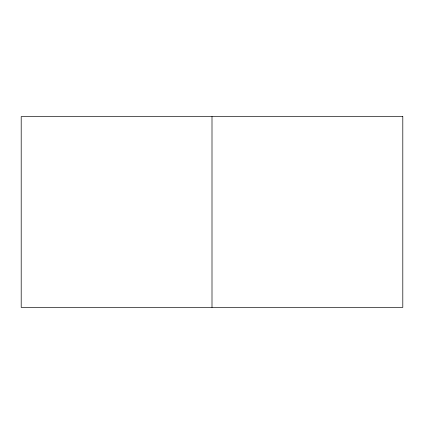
<?xml version="1.0" encoding="UTF-8"?>
<svg xmlns="http://www.w3.org/2000/svg" width="424" height="424" viewBox="0 0 424 424"><rect width="100%" height="100%" fill="white"/><g stroke="black" fill="none" stroke-linecap="round" stroke-linejoin="round"><path stroke-width="0.64" d="M212 116.6L212 307.4M402.8 116.6L21.2 116.6L21.2 307.4L402.8 307.4L402.8 116.6"/></g></svg>
